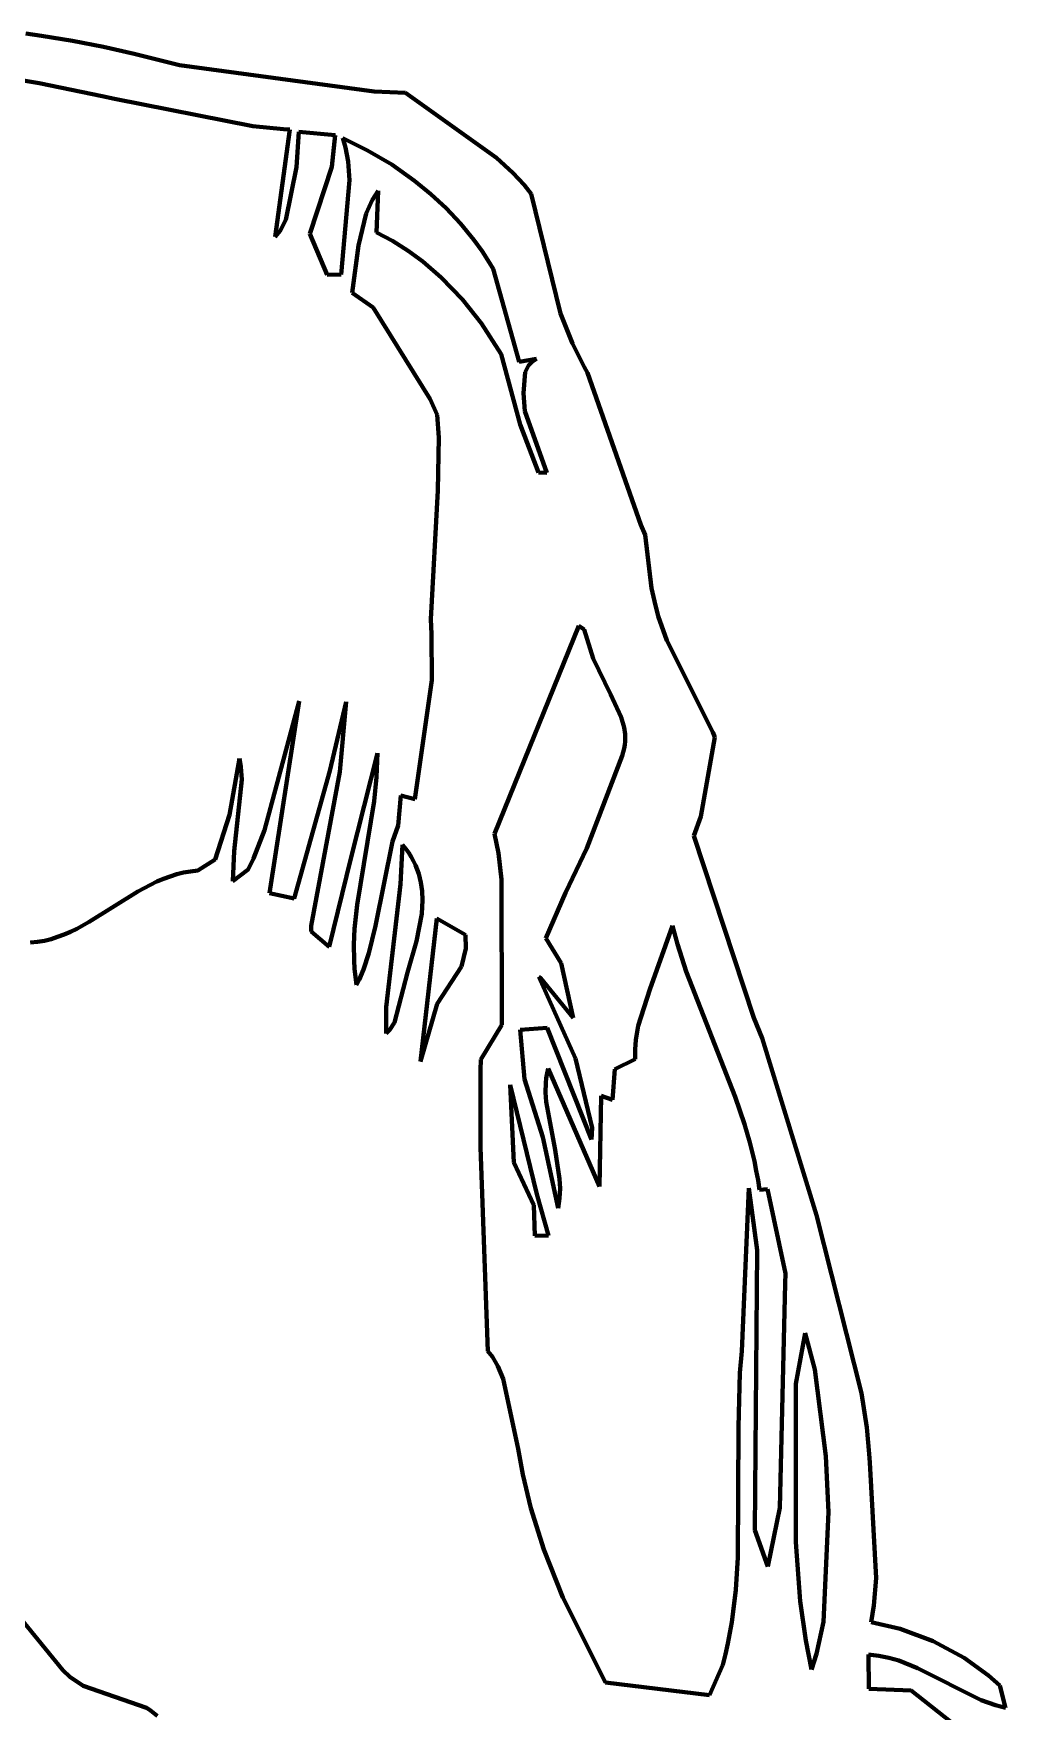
# Model space of a CAD drawing. Header units: millimetres. Extents: x 0 to 11.1, y 0 to 16.2.
# Drawn here: x 8.677 to 9.883, y 5.886 to 7.968 of the extents above; entities that cross this region are included whole.
import ezdxf

# ---------------------------------------------------------------- set-up
doc = ezdxf.new("R2010")
doc.units = ezdxf.units.MM
doc.layers.add('color#0b0b0bff', color=7, linetype='CONTINUOUS', lineweight=100)
doc.layers.add('color#ffffffff', color=7, linetype='CONTINUOUS', lineweight=100)

msp = doc.modelspace()

# ---------------------------------------------------------------- linework, layer by layer
at = {"layer": 'color#0b0b0bff'}
for p, q in [((8.6674, 7.9683), (8.6868, 7.9656)), ((8.6868, 7.9656), (8.7254, 7.9592)), ((8.7254, 7.9592), (8.7638, 7.9517)), ((8.7638, 7.9517), (8.8019, 7.9432)), ((8.8019, 7.9432), (8.8582, 7.929)), ((8.684, 7.9068), (8.6364, 7.9144)), ((8.8582, 7.929), (9.0995, 7.8963)), ((8.7621, 7.8907), (8.684, 7.9068)), ((9.0995, 7.8963), (9.1385, 7.8946)), ((9.1385, 7.8946), (9.2511, 7.814)), ((8.7775, 7.8872), (8.7621, 7.8907)), ((8.9491, 7.8532), (8.7775, 7.8872)), ((8.9871, 7.8497), (8.9491, 7.8532)), ((8.9769, 7.7159), (8.9948, 7.8494)), ((8.9948, 7.8494), (8.9871, 7.8497)), ((9.0059, 7.8465), (9.003, 7.8025)), ((9.0513, 7.8422), (9.0059, 7.8465)), ((9.0472, 7.803), (9.0513, 7.8422)), ((9.0914, 7.8232), (9.0605, 7.8386)), ((9.0605, 7.8386), (9.0638, 7.827)), ((9.0638, 7.827), (9.0671, 7.8095)), ((9.1213, 7.8056), (9.0914, 7.8232)), ((9.2511, 7.814), (9.2715, 7.7956)), ((9.003, 7.8025), (8.9899, 7.7373)), ((9.0197, 7.7197), (9.0472, 7.803)), ((9.0671, 7.8095), (9.0688, 7.7863)), ((9.1497, 7.7856), (9.1213, 7.8056)), ((9.2715, 7.7956), (9.2856, 7.7804)), ((9.0688, 7.7863), (9.0585, 7.6692)), ((9.097, 7.7614), (9.1045, 7.7729)), ((9.1045, 7.7729), (9.1023, 7.7214)), ((9.1699, 7.7691), (9.1497, 7.7856)), ((9.1889, 7.7515), (9.1699, 7.7691)), ((9.2856, 7.7804), (9.2943, 7.7694)), ((9.2943, 7.7694), (9.3308, 7.6209)), ((9.0896, 7.745), (9.097, 7.7614)), ((9.2068, 7.7325), (9.1889, 7.7515)), ((8.9899, 7.7373), (8.983, 7.7234)), ((9.0801, 7.7053), (9.0896, 7.745)), ((9.2232, 7.7124), (9.2068, 7.7325)), ((8.983, 7.7234), (8.9769, 7.7159)), ((9.0411, 7.669), (9.0197, 7.7197)), ((9.1023, 7.7214), (9.1224, 7.7109)), ((9.1224, 7.7109), (9.1416, 7.6988)), ((9.2333, 7.6984), (9.2232, 7.7124)), ((9.0724, 7.6465), (9.0801, 7.7053)), ((9.1416, 7.6988), (9.1599, 7.6854)), ((9.1599, 7.6854), (9.1828, 7.6656)), ((9.2427, 7.6838), (9.2333, 7.6984)), ((9.0585, 7.6692), (9.0411, 7.669)), ((9.1828, 7.6656), (9.2091, 7.6382)), ((9.2471, 7.6764), (9.2427, 7.6838)), ((9.2795, 7.5609), (9.2471, 7.6764)), ((9.0982, 7.6283), (9.0724, 7.6465)), ((9.169, 7.5146), (9.0982, 7.6283)), ((9.2091, 7.6382), (9.2327, 7.6084)), ((9.2327, 7.6084), (9.2571, 7.5703)), ((9.3308, 7.6209), (9.3456, 7.5835)), ((9.3456, 7.5835), (9.3602, 7.5545)), ((9.2571, 7.5703), (9.2806, 7.4829)), ((9.3007, 7.5647), (9.2795, 7.5609)), ((9.2911, 7.5562), (9.2962, 7.5615)), ((9.2962, 7.5615), (9.3007, 7.5647)), ((9.2847, 7.5219), (9.2867, 7.548)), ((9.2867, 7.548), (9.2911, 7.5562)), ((9.3602, 7.5545), (9.3643, 7.5474)), ((9.3643, 7.5474), (9.4304, 7.3586)), ((9.2864, 7.4995), (9.2847, 7.5219)), ((9.1778, 7.4951), (9.169, 7.5146)), ((9.3137, 7.423), (9.2864, 7.4995)), ((9.1796, 7.4669), (9.1778, 7.4951)), ((9.2806, 7.4829), (9.3035, 7.4234)), ((9.1783, 7.4012), (9.1796, 7.4669)), ((9.3035, 7.4234), (9.3137, 7.423)), ((9.1697, 7.2415), (9.1783, 7.4012)), ((9.4304, 7.3586), (9.4357, 7.3463)), ((9.4357, 7.3463), (9.4435, 7.2801)), ((9.4435, 7.2801), (9.4474, 7.2638)), ((9.4474, 7.2638), (9.4519, 7.2451)), ((9.1705, 7.2227), (9.1697, 7.2415)), ((9.3532, 7.2332), (9.2489, 6.9751)), ((9.3598, 7.2286), (9.3532, 7.2332)), ((9.3712, 7.1928), (9.3598, 7.2286)), ((9.4519, 7.2451), (9.4626, 7.2151)), ((9.171, 7.1657), (9.1705, 7.2227)), ((9.4626, 7.2151), (9.5198, 7.1011)), ((9.3927, 7.1482), (9.3712, 7.1928)), ((9.1498, 7.0179), (9.171, 7.1657)), ((9.406, 7.1197), (9.3927, 7.1482)), ((8.9635, 6.9796), (9.0066, 7.1398)), ((9.0066, 7.1398), (8.9697, 6.9012)), ((9.0445, 7.0534), (9.0647, 7.1387)), ((9.0647, 7.1387), (9.0571, 7.0519)), ((9.4095, 7.1071), (9.406, 7.1197)), ((9.4107, 7.0986), (9.4095, 7.1071)), ((9.4085, 7.0764), (9.4096, 7.0809)), ((9.4096, 7.0809), (9.4104, 7.0854)), ((9.4104, 7.0854), (9.4108, 7.0898)), ((9.4108, 7.0898), (9.4107, 7.0986)), ((9.5222, 7.0952), (9.5046, 6.9966)), ((9.5198, 7.1011), (9.5222, 7.0952)), ((8.9201, 6.9988), (8.9324, 7.0687)), ((8.9324, 7.0687), (8.9342, 7.0582)), ((9.0706, 6.9445), (9.1035, 7.0752)), ((9.1034, 7.0652), (9.1024, 7.0453)), ((9.1035, 7.0752), (9.1034, 7.0652)), ((9.3635, 6.9572), (9.4071, 7.0718)), ((9.4071, 7.0718), (9.4085, 7.0764)), ((8.9354, 7.0424), (8.9257, 6.9533)), ((8.9342, 7.0582), (8.9354, 7.0424)), ((9.0004, 6.8948), (9.0445, 7.0534)), ((9.0571, 7.0519), (9.0213, 6.8607)), ((9.1024, 7.0453), (9.0993, 7.0155)), ((9.1291, 6.9854), (9.1324, 7.0228)), ((9.1324, 7.0228), (9.1498, 7.0179)), ((8.9024, 6.943), (8.9201, 6.9988)), ((9.0993, 7.0155), (9.0783, 6.887)), ((8.9499, 6.9444), (8.9635, 6.9796)), ((9.1222, 6.9653), (9.1291, 6.9854)), ((9.5046, 6.9966), (9.4959, 6.9726)), ((9.1013, 6.8609), (9.1222, 6.9653)), ((9.1347, 6.9612), (9.132, 6.9126)), ((9.1388, 6.9563), (9.1347, 6.9612)), ((9.1424, 6.9513), (9.1388, 6.9563)), ((9.2489, 6.9751), (9.2536, 6.9509)), ((9.337, 6.9017), (9.3635, 6.9572)), ((9.4959, 6.9726), (9.5703, 6.7466)), ((8.8807, 6.9294), (8.9024, 6.943)), ((8.9257, 6.9533), (8.9241, 6.9164)), ((8.9434, 6.9307), (8.9499, 6.9444)), ((9.0437, 6.8349), (9.0706, 6.9445)), ((9.1456, 6.9463), (9.1424, 6.9513)), ((9.1484, 6.9412), (9.1456, 6.9463)), ((9.1509, 6.936), (9.1484, 6.9412)), ((9.153, 6.9307), (9.1509, 6.936)), ((9.2536, 6.9509), (9.2576, 6.9183)), ((8.8221, 6.9119), (8.83, 6.9157)), ((8.83, 6.9157), (8.8381, 6.9192)), ((8.8381, 6.9192), (8.8463, 6.9222)), ((8.8463, 6.9222), (8.8546, 6.9248)), ((8.8546, 6.9248), (8.8631, 6.9269)), ((8.8631, 6.9269), (8.8718, 6.9284)), ((8.8718, 6.9284), (8.8807, 6.9294)), ((8.9241, 6.9164), (8.9434, 6.9307)), ((9.1548, 6.9254), (9.153, 6.9307)), ((9.1575, 6.9146), (9.1548, 6.9254)), ((9.159, 6.9037), (9.1575, 6.9146)), ((9.2576, 6.9183), (9.2577, 6.7378)), ((8.7459, 6.8656), (8.8065, 6.9034)), ((8.8065, 6.9034), (8.8221, 6.9119)), ((8.9697, 6.9012), (9.0004, 6.8948)), ((9.132, 6.9126), (9.1142, 6.7597)), ((9.1594, 6.8926), (9.159, 6.9037)), ((9.3123, 6.8457), (9.337, 6.9017)), ((9.0783, 6.887), (9.0753, 6.8573)), ((9.1522, 6.8418), (9.1585, 6.8757)), ((9.1585, 6.8757), (9.1594, 6.8926)), ((8.7149, 6.85), (8.7228, 6.8534)), ((8.7228, 6.8534), (8.7306, 6.8572)), ((8.7306, 6.8572), (8.7459, 6.8656)), ((9.0213, 6.8607), (9.0213, 6.854)), ((9.0213, 6.854), (9.0437, 6.8349)), ((9.0753, 6.8573), (9.0744, 6.8375)), ((9.093, 6.8267), (9.1013, 6.8609)), ((9.1774, 6.87), (9.1568, 6.6923)), ((9.2128, 6.8495), (9.1774, 6.87)), ((9.4694, 6.861), (9.4414, 6.782)), ((9.4757, 6.838), (9.4694, 6.861)), ((8.6732, 6.8401), (8.6819, 6.8409)), ((8.6819, 6.8409), (8.6904, 6.8424)), ((8.6904, 6.8424), (8.6987, 6.8444)), ((8.6987, 6.8444), (8.7068, 6.847)), ((8.7068, 6.847), (8.7149, 6.85)), ((9.0744, 6.8375), (9.0747, 6.8176)), ((9.141, 6.8031), (9.1522, 6.8418)), ((9.2079, 6.8105), (9.2131, 6.8325)), ((9.2131, 6.8325), (9.2128, 6.8495)), ((9.3315, 6.8144), (9.3123, 6.8457)), ((9.4867, 6.804), (9.4757, 6.838)), ((9.0747, 6.8176), (9.0753, 6.8076)), ((9.0862, 6.8068), (9.093, 6.8267)), ((9.1778, 6.7639), (9.2079, 6.8105)), ((9.3465, 6.7466), (9.3315, 6.8144)), ((9.0753, 6.8076), (9.0762, 6.7976)), ((9.0762, 6.7976), (9.0775, 6.7876)), ((9.0775, 6.7876), (9.0807, 6.794)), ((9.0807, 6.794), (9.0862, 6.8068)), ((9.1248, 6.7407), (9.141, 6.8031)), ((9.3491, 6.6963), (9.3037, 6.7975)), ((9.3037, 6.7975), (9.3058, 6.7964)), ((9.3058, 6.7964), (9.3465, 6.7466)), ((9.5472, 6.6484), (9.4867, 6.804)), ((9.4414, 6.782), (9.427, 6.7367)), ((9.1142, 6.7597), (9.1143, 6.7273)), ((9.1568, 6.6923), (9.1778, 6.7639)), ((9.1143, 6.7273), (9.1184, 6.7315)), ((9.1184, 6.7315), (9.1248, 6.7407)), ((9.2577, 6.7378), (9.232, 6.6951)), ((9.2808, 6.7319), (9.3139, 6.7343)), ((9.2858, 6.6707), (9.2808, 6.7319)), ((9.3139, 6.7343), (9.3689, 6.5957)), ((9.427, 6.7367), (9.424, 6.7192)), ((9.5703, 6.7466), (9.581, 6.7212)), ((9.424, 6.7192), (9.4231, 6.7073)), ((9.4231, 6.7073), (9.4232, 6.6952)), ((9.581, 6.7212), (9.6484, 6.5016)), ((9.232, 6.6951), (9.2313, 6.6818)), ((9.3698, 6.6103), (9.3491, 6.6963)), ((9.4232, 6.6952), (9.3981, 6.6829)), ((9.2313, 6.6818), (9.2316, 6.5856)), ((9.3086, 6.5984), (9.2858, 6.6707)), ((9.3124, 6.6659), (9.3121, 6.6541)), ((9.313, 6.6719), (9.3124, 6.6659)), ((9.314, 6.6778), (9.313, 6.6719)), ((9.3153, 6.6838), (9.314, 6.6778)), ((9.3789, 6.5372), (9.3153, 6.6838)), ((9.3981, 6.6829), (9.3952, 6.645)), ((9.2684, 6.6635), (9.3012, 6.5279)), ((9.2728, 6.5669), (9.2684, 6.6635)), ((9.3121, 6.6541), (9.3127, 6.6422)), ((9.3811, 6.6498), (9.3789, 6.5372)), ((9.3952, 6.645), (9.3811, 6.6498)), ((9.5587, 6.6146), (9.5472, 6.6484)), ((9.3127, 6.6422), (9.3239, 6.5828)), ((9.3689, 6.5957), (9.3698, 6.6103)), ((9.5654, 6.5918), (9.5587, 6.6146)), ((9.2316, 6.5856), (9.2407, 6.3331)), ((9.3277, 6.5105), (9.3086, 6.5984)), ((9.3239, 6.5828), (9.3296, 6.5469)), ((9.5711, 6.5686), (9.5654, 6.5918)), ((9.2975, 6.5143), (9.2728, 6.5669)), ((9.5735, 6.5569), (9.5711, 6.5686)), ((9.3296, 6.5469), (9.3301, 6.5348)), ((9.5757, 6.5451), (9.5735, 6.5569)), ((9.5775, 6.5332), (9.5757, 6.5451)), ((9.3012, 6.5279), (9.3157, 6.4765)), ((9.3295, 6.5227), (9.3287, 6.5166)), ((9.3301, 6.5348), (9.3295, 6.5227)), ((9.5554, 6.3329), (9.5641, 6.5351)), ((9.5641, 6.5351), (9.5745, 6.4581)), ((9.5875, 6.534), (9.5775, 6.5332)), ((9.6098, 6.4292), (9.5875, 6.534)), ((9.2987, 6.4761), (9.2975, 6.5143)), ((9.3287, 6.5166), (9.3277, 6.5105)), ((9.6484, 6.5016), (9.7041, 6.2809)), ((9.3157, 6.4765), (9.2987, 6.4761)), ((9.5745, 6.4581), (9.5719, 6.1106)), ((9.6027, 6.1386), (9.6093, 6.4167)), ((9.6093, 6.4167), (9.6098, 6.4292)), ((9.6342, 6.3551), (9.6225, 6.2925)), ((9.6463, 6.3102), (9.6342, 6.3551)), ((9.2407, 6.3331), (9.2461, 6.3259)), ((9.5533, 6.3061), (9.5554, 6.3329)), ((9.2461, 6.3259), (9.2528, 6.3145)), ((9.2528, 6.3145), (9.2594, 6.2984)), ((9.6599, 6.2027), (9.6463, 6.3102)), ((9.2594, 6.2984), (9.2783, 6.2116)), ((9.5514, 6.2387), (9.5533, 6.3061)), ((9.6225, 6.2925), (9.6224, 6.0959)), ((9.7041, 6.2809), (9.7106, 6.2381)), ((9.5507, 6.0767), (9.5514, 6.2387)), ((9.7106, 6.2381), (9.7137, 6.2056)), ((9.2783, 6.2116), (9.284, 6.1798)), ((9.663, 6.133), (9.6599, 6.2027)), ((9.7137, 6.2056), (9.7144, 6.1947)), ((9.7144, 6.1947), (9.7221, 6.0511)), ((9.284, 6.1798), (9.294, 6.1381)), ((9.294, 6.1381), (9.31, 6.0869)), ((9.5877, 6.0657), (9.6027, 6.1386)), ((9.657, 5.997), (9.663, 6.133)), ((9.5719, 6.1106), (9.5877, 6.0657)), ((9.31, 6.0869), (9.3336, 6.0271)), ((9.6224, 6.0959), (9.6281, 6.0225)), ((8.7133, 5.937), (8.6092, 6.0642)), ((9.548, 6.0365), (9.5507, 6.0767)), ((9.7221, 6.0511), (9.7194, 6.0171)), ((9.3336, 6.0271), (9.3864, 5.9216)), ((9.545, 6.0098), (9.548, 6.0365)), ((9.6281, 6.0225), (9.6349, 5.9739)), ((9.543, 5.9965), (9.545, 6.0098)), ((9.7194, 6.0171), (9.7158, 5.9967)), ((9.5382, 5.9699), (9.5408, 5.9832)), ((9.5408, 5.9832), (9.543, 5.9965)), ((9.6483, 5.9572), (9.657, 5.997)), ((9.7158, 5.9967), (9.7521, 5.9884)), ((9.7521, 5.9884), (9.793, 5.9731)), ((9.5318, 5.9436), (9.5352, 5.9567)), ((9.5352, 5.9567), (9.5382, 5.9699)), ((9.6349, 5.9739), (9.6421, 5.9376)), ((9.6421, 5.9376), (9.6483, 5.9572)), ((9.7191, 5.9557), (9.7126, 5.9563)), ((9.7126, 5.9563), (9.713, 5.9137)), ((9.793, 5.9731), (9.8314, 5.9523)), ((8.7221, 5.9287), (8.7133, 5.937)), ((9.5155, 5.9058), (9.5318, 5.9436)), ((9.7255, 5.9549), (9.7191, 5.9557)), ((9.7381, 5.9524), (9.7255, 5.9549)), ((9.7502, 5.9489), (9.7381, 5.9524)), ((9.7736, 5.9395), (9.7502, 5.9489)), ((9.8525, 5.8998), (9.7736, 5.9395)), ((9.8314, 5.9523), (9.8616, 5.9303)), ((8.7384, 5.9177), (8.7221, 5.9287)), ((8.8171, 5.8904), (8.7384, 5.9177)), ((9.3864, 5.9216), (9.5155, 5.9058)), ((9.8616, 5.9303), (9.8756, 5.918)), ((9.8756, 5.918), (9.8825, 5.8903)), ((9.713, 5.9137), (9.7658, 5.9119)), ((9.7658, 5.9119), (9.8804, 5.8211)), ((9.8703, 5.8935), (9.8525, 5.8998)), ((8.8218, 5.8872), (8.8171, 5.8904)), ((8.8305, 5.8801), (8.8218, 5.8872)), ((9.8825, 5.8903), (9.8703, 5.8935))]:
    msp.add_line(p, q, dxfattribs=at)
at = {"layer": 'color#ffffffff'}
for p, q in [((8.6868, 7.9656), (8.6674, 7.9683)), ((8.7254, 7.9592), (8.6868, 7.9656)), ((8.7638, 7.9517), (8.7254, 7.9592)), ((8.8019, 7.9432), (8.7638, 7.9517)), ((8.8582, 7.929), (8.8019, 7.9432)), ((8.6364, 7.9144), (8.684, 7.9068)), ((9.0995, 7.8963), (8.8582, 7.929)), ((8.684, 7.9068), (8.7621, 7.8907)), ((9.1385, 7.8946), (9.0995, 7.8963)), ((9.2511, 7.814), (9.1385, 7.8946)), ((8.7621, 7.8907), (8.7775, 7.8872)), ((8.7775, 7.8872), (8.9491, 7.8532)), ((8.9491, 7.8532), (8.9871, 7.8497)), ((8.9948, 7.8494), (8.9769, 7.7159)), ((8.9871, 7.8497), (8.9948, 7.8494)), ((9.003, 7.8025), (9.0059, 7.8465)), ((9.0059, 7.8465), (9.0513, 7.8422)), ((9.0513, 7.8422), (9.0472, 7.803)), ((9.0638, 7.827), (9.0605, 7.8386)), ((9.0605, 7.8386), (9.0914, 7.8232)), ((9.0671, 7.8095), (9.0638, 7.827)), ((9.0914, 7.8232), (9.1213, 7.8056)), ((9.2715, 7.7956), (9.2511, 7.814)), ((8.9899, 7.7373), (9.003, 7.8025)), ((9.0472, 7.803), (9.0197, 7.7197)), ((9.0688, 7.7863), (9.0671, 7.8095)), ((9.1213, 7.8056), (9.1497, 7.7856)), ((9.2856, 7.7804), (9.2715, 7.7956)), ((9.0585, 7.6692), (9.0688, 7.7863)), ((9.1045, 7.7729), (9.097, 7.7614)), ((9.1023, 7.7214), (9.1045, 7.7729)), ((9.1497, 7.7856), (9.1699, 7.7691)), ((9.1699, 7.7691), (9.1889, 7.7515)), ((9.2943, 7.7694), (9.2856, 7.7804)), ((9.3308, 7.6209), (9.2943, 7.7694)), ((9.097, 7.7614), (9.0896, 7.745)), ((9.1889, 7.7515), (9.2068, 7.7325)), ((8.983, 7.7234), (8.9899, 7.7373)), ((9.0896, 7.745), (9.0801, 7.7053)), ((9.2068, 7.7325), (9.2232, 7.7124)), ((8.9769, 7.7159), (8.983, 7.7234)), ((9.0197, 7.7197), (9.0411, 7.669)), ((9.1224, 7.7109), (9.1023, 7.7214)), ((9.1416, 7.6988), (9.1224, 7.7109)), ((9.2232, 7.7124), (9.2333, 7.6984)), ((9.0801, 7.7053), (9.0724, 7.6465)), ((9.1599, 7.6854), (9.1416, 7.6988)), ((9.1828, 7.6656), (9.1599, 7.6854)), ((9.2333, 7.6984), (9.2427, 7.6838)), ((9.0411, 7.669), (9.0585, 7.6692)), ((9.2091, 7.6382), (9.1828, 7.6656)), ((9.2427, 7.6838), (9.2471, 7.6764)), ((9.2471, 7.6764), (9.2795, 7.5609)), ((9.0724, 7.6465), (9.0982, 7.6283)), ((9.0982, 7.6283), (9.169, 7.5146)), ((9.2327, 7.6084), (9.2091, 7.6382)), ((9.2571, 7.5703), (9.2327, 7.6084)), ((9.3456, 7.5835), (9.3308, 7.6209)), ((9.3602, 7.5545), (9.3456, 7.5835)), ((9.2806, 7.4829), (9.2571, 7.5703)), ((9.2795, 7.5609), (9.3007, 7.5647)), ((9.2962, 7.5615), (9.2911, 7.5562)), ((9.3007, 7.5647), (9.2962, 7.5615)), ((9.2867, 7.548), (9.2847, 7.5219)), ((9.2911, 7.5562), (9.2867, 7.548)), ((9.3643, 7.5474), (9.3602, 7.5545)), ((9.4304, 7.3586), (9.3643, 7.5474)), ((9.2847, 7.5219), (9.2864, 7.4995)), ((9.169, 7.5146), (9.1778, 7.4951)), ((9.2864, 7.4995), (9.3137, 7.423)), ((9.1778, 7.4951), (9.1796, 7.4669)), ((9.3035, 7.4234), (9.2806, 7.4829)), ((9.1796, 7.4669), (9.1783, 7.4012)), ((9.3137, 7.423), (9.3035, 7.4234)), ((9.1783, 7.4012), (9.1697, 7.2415)), ((9.4357, 7.3463), (9.4304, 7.3586)), ((9.4435, 7.2801), (9.4357, 7.3463)), ((9.4474, 7.2638), (9.4435, 7.2801)), ((9.4519, 7.2451), (9.4474, 7.2638)), ((9.1697, 7.2415), (9.1705, 7.2227)), ((9.2489, 6.9751), (9.3532, 7.2332)), ((9.3532, 7.2332), (9.3598, 7.2286)), ((9.3598, 7.2286), (9.3712, 7.1928)), ((9.4626, 7.2151), (9.4519, 7.2451)), ((9.1705, 7.2227), (9.171, 7.1657)), ((9.5198, 7.1011), (9.4626, 7.2151)), ((9.3712, 7.1928), (9.3927, 7.1482)), ((9.171, 7.1657), (9.1498, 7.0179)), ((9.3927, 7.1482), (9.406, 7.1197)), ((9.0066, 7.1398), (8.9635, 6.9796)), ((8.9697, 6.9012), (9.0066, 7.1398)), ((9.0647, 7.1387), (9.0445, 7.0534)), ((9.0571, 7.0519), (9.0647, 7.1387)), ((9.406, 7.1197), (9.4095, 7.1071)), ((9.4095, 7.1071), (9.4107, 7.0986)), ((9.4096, 7.0809), (9.4085, 7.0764)), ((9.4104, 7.0854), (9.4096, 7.0809)), ((9.4108, 7.0898), (9.4104, 7.0854)), ((9.4107, 7.0986), (9.4108, 7.0898)), ((9.5046, 6.9966), (9.5222, 7.0952)), ((9.5222, 7.0952), (9.5198, 7.1011)), ((8.9324, 7.0687), (8.9201, 6.9988)), ((8.9342, 7.0582), (8.9324, 7.0687)), ((9.1035, 7.0752), (9.0706, 6.9445)), ((9.1024, 7.0453), (9.1034, 7.0652)), ((9.1034, 7.0652), (9.1035, 7.0752)), ((9.4071, 7.0718), (9.3635, 6.9572)), ((9.4085, 7.0764), (9.4071, 7.0718)), ((8.9257, 6.9533), (8.9354, 7.0424)), ((8.9354, 7.0424), (8.9342, 7.0582)), ((9.0445, 7.0534), (9.0004, 6.8948)), ((9.0213, 6.8607), (9.0571, 7.0519)), ((9.0993, 7.0155), (9.1024, 7.0453)), ((9.1324, 7.0228), (9.1291, 6.9854)), ((9.1498, 7.0179), (9.1324, 7.0228)), ((8.9201, 6.9988), (8.9024, 6.943)), ((9.0783, 6.887), (9.0993, 7.0155)), ((8.9635, 6.9796), (8.9499, 6.9444)), ((9.1291, 6.9854), (9.1222, 6.9653)), ((9.4959, 6.9726), (9.5046, 6.9966)), ((9.1222, 6.9653), (9.1013, 6.8609)), ((9.132, 6.9126), (9.1347, 6.9612)), ((9.1347, 6.9612), (9.1388, 6.9563)), ((9.1388, 6.9563), (9.1424, 6.9513)), ((9.2536, 6.9509), (9.2489, 6.9751)), ((9.3635, 6.9572), (9.337, 6.9017)), ((9.5703, 6.7466), (9.4959, 6.9726)), ((8.9024, 6.943), (8.8807, 6.9294)), ((8.9241, 6.9164), (8.9257, 6.9533)), ((8.9499, 6.9444), (8.9434, 6.9307)), ((9.0706, 6.9445), (9.0437, 6.8349)), ((9.1424, 6.9513), (9.1456, 6.9463)), ((9.1456, 6.9463), (9.1484, 6.9412)), ((9.1484, 6.9412), (9.1509, 6.936)), ((9.1509, 6.936), (9.153, 6.9307)), ((9.2576, 6.9183), (9.2536, 6.9509)), ((8.83, 6.9157), (8.8221, 6.9119)), ((8.8381, 6.9192), (8.83, 6.9157)), ((8.8463, 6.9222), (8.8381, 6.9192)), ((8.8546, 6.9248), (8.8463, 6.9222)), ((8.8631, 6.9269), (8.8546, 6.9248)), ((8.8718, 6.9284), (8.8631, 6.9269)), ((8.8807, 6.9294), (8.8718, 6.9284)), ((8.9434, 6.9307), (8.9241, 6.9164)), ((9.153, 6.9307), (9.1548, 6.9254)), ((9.1548, 6.9254), (9.1575, 6.9146)), ((9.1575, 6.9146), (9.159, 6.9037)), ((9.2577, 6.7378), (9.2576, 6.9183)), ((8.8065, 6.9034), (8.7459, 6.8656)), ((8.8221, 6.9119), (8.8065, 6.9034)), ((9.0004, 6.8948), (8.9697, 6.9012)), ((9.1142, 6.7597), (9.132, 6.9126)), ((9.159, 6.9037), (9.1594, 6.8926)), ((9.337, 6.9017), (9.3123, 6.8457)), ((9.0753, 6.8573), (9.0783, 6.887)), ((9.1585, 6.8757), (9.1522, 6.8418)), ((9.1594, 6.8926), (9.1585, 6.8757)), ((8.7228, 6.8534), (8.7149, 6.85)), ((8.7306, 6.8572), (8.7228, 6.8534)), ((8.7459, 6.8656), (8.7306, 6.8572)), ((9.0213, 6.854), (9.0213, 6.8607)), ((9.0437, 6.8349), (9.0213, 6.854)), ((9.0744, 6.8375), (9.0753, 6.8573)), ((9.1013, 6.8609), (9.093, 6.8267)), ((9.1568, 6.6923), (9.1774, 6.87)), ((9.1774, 6.87), (9.2128, 6.8495)), ((9.4414, 6.782), (9.4694, 6.861)), ((9.4694, 6.861), (9.4757, 6.838)), ((8.6819, 6.8409), (8.6732, 6.8401)), ((8.6904, 6.8424), (8.6819, 6.8409)), ((8.6987, 6.8444), (8.6904, 6.8424)), ((8.7068, 6.847), (8.6987, 6.8444)), ((8.7149, 6.85), (8.7068, 6.847)), ((9.0747, 6.8176), (9.0744, 6.8375)), ((9.1522, 6.8418), (9.141, 6.8031)), ((9.2131, 6.8325), (9.2079, 6.8105)), ((9.2128, 6.8495), (9.2131, 6.8325)), ((9.3123, 6.8457), (9.3315, 6.8144)), ((9.4757, 6.838), (9.4867, 6.804)), ((9.0753, 6.8076), (9.0747, 6.8176)), ((9.093, 6.8267), (9.0862, 6.8068)), ((9.2079, 6.8105), (9.1778, 6.7639)), ((9.3315, 6.8144), (9.3465, 6.7466)), ((9.0762, 6.7976), (9.0753, 6.8076)), ((9.0775, 6.7876), (9.0762, 6.7976)), ((9.0807, 6.794), (9.0775, 6.7876)), ((9.0862, 6.8068), (9.0807, 6.794)), ((9.141, 6.8031), (9.1248, 6.7407)), ((9.3058, 6.7964), (9.3037, 6.7975)), ((9.3037, 6.7975), (9.3491, 6.6963)), ((9.3465, 6.7466), (9.3058, 6.7964)), ((9.4867, 6.804), (9.5472, 6.6484)), ((9.427, 6.7367), (9.4414, 6.782)), ((9.1143, 6.7273), (9.1142, 6.7597)), ((9.1778, 6.7639), (9.1568, 6.6923)), ((9.1184, 6.7315), (9.1143, 6.7273)), ((9.1248, 6.7407), (9.1184, 6.7315)), ((9.232, 6.6951), (9.2577, 6.7378)), ((9.3139, 6.7343), (9.2808, 6.7319)), ((9.2808, 6.7319), (9.2858, 6.6707)), ((9.3689, 6.5957), (9.3139, 6.7343)), ((9.424, 6.7192), (9.427, 6.7367)), ((9.581, 6.7212), (9.5703, 6.7466)), ((9.4231, 6.7073), (9.424, 6.7192)), ((9.4232, 6.6952), (9.4231, 6.7073)), ((9.6484, 6.5016), (9.581, 6.7212)), ((9.2313, 6.6818), (9.232, 6.6951)), ((9.3491, 6.6963), (9.3698, 6.6103)), ((9.3981, 6.6829), (9.4232, 6.6952)), ((9.2316, 6.5856), (9.2313, 6.6818)), ((9.2858, 6.6707), (9.3086, 6.5984)), ((9.3121, 6.6541), (9.3124, 6.6659)), ((9.3124, 6.6659), (9.313, 6.6719)), ((9.313, 6.6719), (9.314, 6.6778)), ((9.314, 6.6778), (9.3153, 6.6838)), ((9.3153, 6.6838), (9.3789, 6.5372)), ((9.3952, 6.645), (9.3981, 6.6829)), ((9.2684, 6.6635), (9.2728, 6.5669)), ((9.3012, 6.5279), (9.2684, 6.6635)), ((9.3127, 6.6422), (9.3121, 6.6541)), ((9.3789, 6.5372), (9.3811, 6.6498)), ((9.3811, 6.6498), (9.3952, 6.645)), ((9.5472, 6.6484), (9.5587, 6.6146)), ((9.3239, 6.5828), (9.3127, 6.6422)), ((9.3698, 6.6103), (9.3689, 6.5957)), ((9.5587, 6.6146), (9.5654, 6.5918)), ((9.2407, 6.3331), (9.2316, 6.5856)), ((9.3086, 6.5984), (9.3277, 6.5105)), ((9.3296, 6.5469), (9.3239, 6.5828)), ((9.5654, 6.5918), (9.5711, 6.5686)), ((9.2728, 6.5669), (9.2975, 6.5143)), ((9.5711, 6.5686), (9.5735, 6.5569)), ((9.3301, 6.5348), (9.3296, 6.5469)), ((9.5735, 6.5569), (9.5757, 6.5451)), ((9.5757, 6.5451), (9.5775, 6.5332)), ((9.3157, 6.4765), (9.3012, 6.5279)), ((9.3287, 6.5166), (9.3295, 6.5227)), ((9.3295, 6.5227), (9.3301, 6.5348)), ((9.5641, 6.5351), (9.5554, 6.3329)), ((9.5745, 6.4581), (9.5641, 6.5351)), ((9.5775, 6.5332), (9.5875, 6.534)), ((9.5875, 6.534), (9.6098, 6.4292)), ((9.2975, 6.5143), (9.2987, 6.4761)), ((9.3277, 6.5105), (9.3287, 6.5166)), ((9.7041, 6.2809), (9.6484, 6.5016)), ((9.2987, 6.4761), (9.3157, 6.4765)), ((9.5719, 6.1106), (9.5745, 6.4581)), ((9.6093, 6.4167), (9.6027, 6.1386)), ((9.6098, 6.4292), (9.6093, 6.4167)), ((9.6225, 6.2925), (9.6342, 6.3551)), ((9.6342, 6.3551), (9.6463, 6.3102)), ((9.2461, 6.3259), (9.2407, 6.3331)), ((9.5554, 6.3329), (9.5533, 6.3061)), ((9.2528, 6.3145), (9.2461, 6.3259)), ((9.2594, 6.2984), (9.2528, 6.3145)), ((9.6463, 6.3102), (9.6599, 6.2027)), ((9.2783, 6.2116), (9.2594, 6.2984)), ((9.5533, 6.3061), (9.5514, 6.2387)), ((9.6224, 6.0959), (9.6225, 6.2925)), ((9.7106, 6.2381), (9.7041, 6.2809)), ((9.5514, 6.2387), (9.5507, 6.0767)), ((9.7137, 6.2056), (9.7106, 6.2381)), ((9.284, 6.1798), (9.2783, 6.2116)), ((9.6599, 6.2027), (9.663, 6.133)), ((9.7144, 6.1947), (9.7137, 6.2056)), ((9.7221, 6.0511), (9.7144, 6.1947)), ((9.294, 6.1381), (9.284, 6.1798)), ((9.31, 6.0869), (9.294, 6.1381)), ((9.6027, 6.1386), (9.5877, 6.0657)), ((9.663, 6.133), (9.657, 5.997)), ((9.5877, 6.0657), (9.5719, 6.1106)), ((9.3336, 6.0271), (9.31, 6.0869)), ((9.6281, 6.0225), (9.6224, 6.0959)), ((8.6092, 6.0642), (8.7133, 5.937)), ((9.5507, 6.0767), (9.548, 6.0365)), ((9.7194, 6.0171), (9.7221, 6.0511)), ((9.3864, 5.9216), (9.3336, 6.0271)), ((9.548, 6.0365), (9.545, 6.0098)), ((9.6349, 5.9739), (9.6281, 6.0225)), ((9.545, 6.0098), (9.543, 5.9965)), ((9.7158, 5.9967), (9.7194, 6.0171)), ((9.5408, 5.9832), (9.5382, 5.9699)), ((9.543, 5.9965), (9.5408, 5.9832)), ((9.657, 5.997), (9.6483, 5.9572)), ((9.7521, 5.9884), (9.7158, 5.9967)), ((9.793, 5.9731), (9.7521, 5.9884)), ((9.5352, 5.9567), (9.5318, 5.9436)), ((9.5382, 5.9699), (9.5352, 5.9567)), ((9.6421, 5.9376), (9.6349, 5.9739)), ((9.6483, 5.9572), (9.6421, 5.9376)), ((9.713, 5.9137), (9.7126, 5.9563)), ((9.7126, 5.9563), (9.7191, 5.9557)), ((9.8314, 5.9523), (9.793, 5.9731)), ((8.7133, 5.937), (8.7221, 5.9287)), ((9.5318, 5.9436), (9.5155, 5.9058)), ((9.7191, 5.9557), (9.7255, 5.9549)), ((9.7255, 5.9549), (9.7381, 5.9524)), ((9.7381, 5.9524), (9.7502, 5.9489)), ((9.7502, 5.9489), (9.7736, 5.9395)), ((9.7736, 5.9395), (9.8525, 5.8998)), ((9.8616, 5.9303), (9.8314, 5.9523)), ((8.7221, 5.9287), (8.7384, 5.9177)), ((8.7384, 5.9177), (8.8171, 5.8904)), ((9.5155, 5.9058), (9.3864, 5.9216)), ((9.8756, 5.918), (9.8616, 5.9303)), ((9.8825, 5.8903), (9.8756, 5.918)), ((9.7658, 5.9119), (9.713, 5.9137)), ((9.8804, 5.8211), (9.7658, 5.9119)), ((9.8525, 5.8998), (9.8703, 5.8935)), ((8.8171, 5.8904), (8.8218, 5.8872)), ((8.8218, 5.8872), (8.8305, 5.8801)), ((9.8703, 5.8935), (9.8825, 5.8903))]:
    msp.add_line(p, q, dxfattribs=at)

doc.saveas('drawing.dxf')
